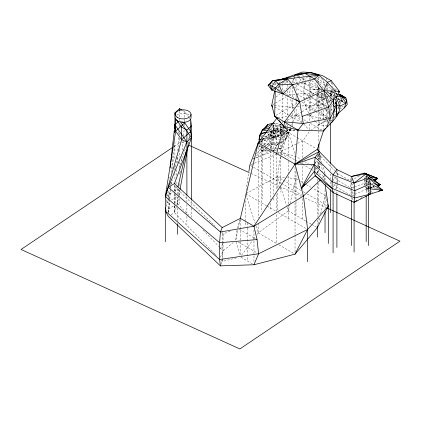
<?xml version="1.0" encoding="UTF-8"?>
<svg xmlns="http://www.w3.org/2000/svg" width="421" height="421" viewBox="0 0 421 421"><rect width="100%" height="100%" fill="white"/><g stroke="black" fill="none" stroke-linecap="round" stroke-linejoin="round"><path stroke-width="0.32" stroke-dasharray="2.1 1.58" d="M364.176 180.209L364.165 183.467L364.749 185.24M365.66 178.809L364.186 178.257L364.191 176.32M366.159 177.699L366.17 175.104M370.427 194.065L368.459 193.344L368.491 185.593L369.47 187.261M275.245 90.31L275.271 89.02M323.644 93.836L323.47 107.639M214.847 253.979L174.447 212.673L174.915 204.185M174.952 203.532L175.452 194.391M175.594 191.781L175.883 186.561M176.025 183.945L176.131 181.988M176.488 175.462L176.883 168.279M177.173 163.053L177.53 156.528M177.851 150.65L178.604 136.941M178.783 133.678L178.888 131.715M179.141 127.147L179.246 125.19M168.589 212.521L169.537 199.422M169.584 198.77L170.195 190.26M170.573 185.024L170.668 183.714M171.468 172.584L172.789 154.254M308.861 113.054C302.162 103.834 304.204 92.088 304.051 81.532M221.088 264.23L222.188 261.488L222.393 258.978M222.441 258.352L223.051 250.827L223.051 234.034L222.704 231.455M168.647 212.542L169.6 201.47M169.826 198.87L170.505 191.055M170.784 187.798L170.894 186.498M171.121 183.893L171.236 182.593M172.415 168.921L174.499 144.829M176.852 205.348L177.451 203.517L178.041 197.017M178.278 194.418L178.925 187.266M180.22 172.963L180.456 170.363M180.983 164.511L181.688 156.707M182.277 150.208L183.103 141.109M183.572 135.904L184.161 129.405M184.514 125.505L184.751 122.906M166.327 201.838L166.616 199.222M166.905 196.612L167.416 192.044M168.942 178.33L169.089 177.025M237.023 230.119L235.718 240.554L237.891 230.287M337.405 183.482L336.889 187.224L334.984 189.887M337.495 182.861L337.842 177.957M319.544 168.258L320.223 163.469M246.101 190.46L248.674 172.905M297.2 99.372L289.39 94.867L290.358 88.405M335.458 97.056L335.9 94.225L336.979 94.425M350.725 180.251L351.019 178.372M259.157 144.819L258.926 146.087L261.231 151.065L269.75 150.981M176.452 204.132L177.451 203.517L178.867 195.791M178.988 195.149L179.935 190.003M188.324 144.303L188.797 141.73M189.387 138.514L189.745 136.583M317.234 93.578L318.218 88.584L316.082 82.427M238.433 227.719L240.196 219.378M319.539 121.769L318.865 124.832L311.387 129.815M320.076 119.317L321.686 111.96M166.327 206.522L168.221 198.249M168.363 197.612L170.405 188.697M170.547 188.061L170.842 186.787M171.421 184.245L172.442 179.788M174.626 170.242L178.12 154.965M177.451 194.339L177.746 187.813M187.892 143.603L188.187 142.324M189.071 138.477L189.513 136.557M289.958 203.959L288.301 210.916L258.215 232.897L256.663 234.986M290.111 203.327L296 178.657L287.632 177.815M318.239 223.883L319.75 217.557M320.655 213.763L325.033 195.423L313.082 188.519M338.479 106.676L338.01 108.586L337.2 107.55M339.421 102.861L341.152 95.872M179.088 168.668L185.661 147.566M187.982 140.119L189.14 136.399M239.981 219.588L237.27 228.161L238.818 229.056M324.428 179.867L323.954 176.657L325.033 173.336L322.47 165.311M171.1 214.731L174.447 212.673L176.652 205.958M289.911 128.915C281.896 148.108 276.534 168.921 277.323 189.845M282.054 135.73L284.275 129.247M276.923 148.481L270.45 148.866L272.755 142.793L272.755 136.162L270.45 131.189L268.577 130.931M281.449 132.299L281.449 129.736L271.64 132.073L269.187 138.43L263.846 144.966M294.442 159.617L281.675 152.249C280.502 145.792 286.706 139.598 283.086 133.194M230.161 231.097L223.051 234.034L222.188 236.181L222.188 242.638M220.43 248.964L222.835 242.97M220.43 257.363L223.051 250.827L233.187 242.612M279.039 149.134L281.449 148.208L288.301 132.494L282.591 130.194M338.768 106.845L338.01 108.586L338.01 106.639M340.042 103.95L341.31 101.051L341.31 97.967M305.667 82.242C304.309 84.437 303.63 87.842 306.02 89.605L320.513 89.489L314.561 82.826L311.451 80.395M290.185 128.316L296.105 115.196L296.105 108.234M291.963 82.8L294.732 76.927M293.858 78.911L292.521 81.611L295.079 83.09M294.126 78.369L294.926 76.748M281.57 125.037L280.523 124.358L273.639 123.006L278.107 129.826L273.703 138.641L264.704 147.108M291.374 128.573L286.312 138.52L280.644 142.456M318.865 98.014L321.976 92.562M278.518 143.277L273.682 150.939L276.518 145.319L278.365 142.898M269.687 150.644L261.231 151.065L262.336 149.339L264.23 147.555M297.579 143.403L302.815 140.872L309.788 130.884M315.245 163.016L317.087 160.443M317.455 159.927L320.307 155.938L319.728 153.449M315.245 169.947L316.35 168.405M317.823 166.342L319.971 163.337M315.613 175.204L316.35 174.178M316.718 173.662L318.923 170.573M333.085 180.393L335.748 176.667M336.889 169.547L337.842 173.741L336.889 175.073L336.889 170.773M333.085 187.024L337.842 180.367L333.685 176.225M333.085 192.55L334.606 190.418M241.533 255.342L252.011 241.249M253.563 239.16L255.115 237.07M311.524 114.423L310.345 115.959L307.109 115.786M313.882 111.339L318.197 105.687L322.954 104.571L331.543 100.314M329.411 123.269L332.258 119.727M334.29 117.201L335.511 115.686L334.469 115.086M256.442 154.018L263.43 145.471M318.865 103.098L325.407 95.088M278.928 83.379L281.349 80.485M282.775 127.289L280.523 124.358L273.682 131.668L268.009 130.868M281.486 139.046L290.922 129.047M277.15 136.714L281.16 132.515M260.067 142.998L276.518 145.319L276.518 138.093L280.949 133.546M283.165 131.278L286.269 128.095L287.548 128.216M334.763 111.844L335.69 110.912M316.992 172.368L318.834 170.521M341.31 101.051L342.473 101.124L343.31 100.314M325.417 108.271L322.954 104.571L321.155 95.146L323.849 92.531M369.338 186.292L366.112 189.371L351.319 195.76L350.798 190.018M260.441 142.03L267.961 134.904L278.107 129.826L271.313 126.263M322.554 177.983L323.954 176.657L323.491 174.747M328.722 117.785L329.659 116.912M290.911 129L286.291 133.283L281.202 134.615M318.865 100.698L325.301 94.914M281.396 131.805L273.703 138.641L267.961 134.904L267.945 131.678M256.489 155.796L266.651 147.445M267.156 147.029L269.187 145.356L279.612 142.872M262.194 139.683L271.64 132.073L271.64 149.266M275.981 97.088L280.081 93.799M283.154 91.336L289.306 86.405M364.944 185.829L366.112 189.371L368.459 193.344L369.485 192.592M369.996 192.213L373.074 189.945M278.581 143.887L276.518 145.319L272.755 142.793L263.688 144.956M174.062 146.455L180.051 142.419M282.865 82.89L287.19 80.122M360.166 198.517L362.376 197.139M166.306 195.939L172.773 191.965M174.447 190.939L177.451 189.092L215.142 226.24M166.306 203.154L169.426 201.238M171.657 199.864L177.451 196.307L177.451 205.48M165.306 210.979L174.447 205.364M272.84 104.655L275.05 103.35M275.602 103.024L286.08 96.825M271.561 83.353L272.529 82.795L272.529 84.063M274.039 85.1L275.55 84.232M277.255 87.81L278.965 86.826M279.533 86.494L281.812 85.179M284.664 83.537L287.511 81.89M275.813 115.454L297.594 102.877M305.404 98.367L321.902 88.842M322.739 89.926L318.865 92.162L318.865 86.026M287.401 120.195L301.373 112.128M301.931 111.807L326.48 97.635M327.012 97.33L329.675 95.793M284.838 125.595L287.511 124.048L287.511 130.426L296.026 130.599M328.454 101.65L331.269 100.019M338.942 101.845L342.326 99.888M282.844 133.478L290.806 128.9M351.188 180.551L359.681 175.689M261.052 141.282L281.449 129.736L267.993 131.773M262.13 139.14L269.187 138.43L283.907 134.925L288.301 132.494L296.673 137.33M246.201 193.402L277.323 176.773L285.054 177.551M329.159 119.427L318.865 124.832L316.176 122.032M290.806 128.868L283.422 132.731L286.291 133.283L283.159 131.257M370.159 182.151L366.133 184.182L364.165 183.467L350.625 188.103L337.842 180.367M295.926 83.048L307.477 77.359M277.786 152.955L296.994 143.682M253.116 159.006L254.91 158.185M255.505 157.912L271.64 150.55L276.544 149.376M260.525 141.951L269.187 138.43L269.187 145.356L271.371 149.971M251 164.627L276.365 154.391M276.96 154.154L281.675 152.249L296 156.575L300.557 159.206M280.007 137.278L267.961 134.904L273.682 133.457L281.333 130.415M253.126 159.085L271.808 151.913M274.218 150.986L276.629 150.06M370.901 180.919L364.165 183.467L365.144 185.124M334.616 114.649L335.821 114.228M260.673 142.04L280.318 135.252M282.775 134.404L288.301 132.494L295.21 154.107M280.554 132.178L290.169 128.973M369.164 188.355L366.112 189.371L366.123 186.777L369.449 192.408M369.775 188.15L374.053 186.724M328.638 93.941L334.142 92.388L331.774 91.468M367.291 188.755L369.143 188.171M369.759 187.976L374.085 186.608M271.745 127.116L280.523 124.358L280.565 134.783L273.682 133.457L268.982 130.421M273.682 133.457L281.523 130.999M331.574 118.064L333.811 117.364M334.411 117.18L336.205 116.617M367.307 186.187L368.48 188.187L374.058 186.514M369.454 191.123L368.48 188.187L374.022 186.55M366.144 181.588L368.564 180.914M269.845 129.247L273.661 128.247L281.781 129.01M281.817 129.242L280.544 129.573L273.661 128.247L271.571 126.874M284.364 128.589L286.269 128.095L286.312 138.52L281.223 139.83M220.815 260.083L222.188 261.488L236.607 257.857M262.462 138.62L272.755 136.162L280.186 135.336M280.223 142.73L283.907 141.851L280.186 142.166M261.231 151.065L267.993 149.455M278.997 148.792L281.449 148.208L281.449 139.288M273.671 130.852L278.107 129.826L267.94 129.747L282.275 132.51M368.459 193.344L371.017 192.76M371.659 192.613L372.938 192.318M317.113 94.199L321.155 95.146L326.143 94.341M316.055 76.585L314.161 76.89L314.587 78.122M294.684 107.013L292.748 107.297L271.74 105.308L274.018 106.624M297.263 106.629L299.194 106.345M301.778 105.966L322.954 104.571M277.634 117.885L287.185 116.496M290.369 116.033L296.105 115.196L301.283 115.475M297.289 84.342L304.383 83.432L321.933 89.684M267.088 132.647L271.64 132.073M339.3 108.423L342.536 108.023M365.786 179.846L368.28 179.535M280.807 135.267L283.907 134.925M289.39 94.867L303.615 93.351L314.54 94.041M281.791 129.463L280.544 129.573L282.633 130.92M272.755 142.793L279.57 142.219M261.494 145.908L258.926 146.087L258.926 144.882M264.698 145.677L269.187 145.356M270.808 130.299L278.107 129.826M277.571 148.439L281.449 148.208M312.929 89.468L319.786 89.699M283.77 126.211L287.511 130.426L294.937 130.21M364.186 178.257L365.465 178.267M330.469 96.051L329.885 93.741L333.495 94.03M327.38 125.795L318.865 124.832L326.854 119.538L326.854 104.934M261.199 135.93L262.336 136.094L262.336 134.283M264.225 136.357L276.518 138.093L273.682 131.668L270.45 131.189L270.45 148.866M268.64 150.229L262.336 149.339L260.531 145.256M372.211 183.524L374.069 183.788M280.533 126.968L282.449 127.247M283.086 127.342L287.548 128.005M329.896 91.589L334.142 92.388M272.376 125.358L282.449 127.342M283.086 127.468L286.269 128.095L285.228 127.416M281.854 137.641L286.312 138.52L281.091 135.125M280.586 139.993L273.703 138.641L273.639 123.006M324.312 118.985L310.345 115.959L309.161 113.633M370.712 187.534L375.695 188.624M369.101 185.787L377.653 188.55M369.975 183.514L368.501 182.998L366.154 178.999L366.133 184.182L364.77 180.035M267.403 149.06L258.926 146.087L261.231 145.54L261.231 211.268M368.48 188.187L370.448 188.929M335.937 93.099L337.132 93.578M367.328 179.467L368.501 179.941M179.499 118.106L179.499 120.616L181.835 121.632M181.74 141.961L185.324 143.593M249.295 172.673L250.49 173.215M251.09 173.489L279.186 186.261M279.786 186.529L301.304 196.318M304.893 197.949L325.817 207.458M331.732 91.557L335.158 93.23M335.726 93.509L338.01 94.62M337.553 98.698L342.473 101.124L344.594 102.619M272.755 136.162L276.518 138.093M335.816 93.267L336.932 93.851M335.069 170.931L337.842 173.741L350.625 180.877M182.651 110.476L184.751 111.665L189.203 117.722M317.729 76.685L322.839 79.632M316.918 78.48L325.749 83.579M327.412 84.542L329.096 85.51M334.621 88.705L337.358 90.278M316.592 80.232L325.112 85.147M325.675 85.474L333.043 89.731M335.8 93.346L336.905 93.983M335.9 94.225L338.063 95.478M326.749 91.42L333.89 95.541M329.885 93.741L333.637 95.904M338.01 98.43L343.968 101.866M298.068 75.875L300.857 77.49M301.415 77.811L305.883 80.39M308.114 81.679L322.065 89.731M338.068 99.182L344.552 102.924M330.159 94.83L332.985 96.462M344.736 103.245L338.01 99.361L338.01 97.162M318.218 88.584L321.455 90.452M332.9 97.056L330.222 95.514L331.806 94.562L326.854 91.704L326.854 93.567M318.865 91.794L304.383 83.432L303.483 82.5M321.134 93.104L323.975 94.741M326.243 96.051L330.632 98.588M341.778 106.224L343.394 107.155M321.155 95.146L324.486 97.072M327.264 98.672L331.706 101.24M317.655 94.514L325.228 98.888M327.412 100.151L330.785 102.093M310.345 91.399L313.913 93.457M316.66 95.046L326.87 100.935M327.885 101.977L330.053 103.224M331.674 104.161L332.758 104.787M297.2 84.311L314.166 94.109M316.355 95.372L326.543 101.251M285.859 80.937L290.264 83.479M294 87L309.788 96.114L309.788 81.358M311.977 97.377L328.206 106.745M303.615 93.351L309.788 96.914M310.914 97.567L327.38 107.071M330.185 108.692L334.416 111.186M322.523 108.186L316.902 104.945L317.097 94.83L316.902 104.945L320.586 110.344M324.691 109.439L329.659 112.307M330.222 112.633L331.343 113.281L331.343 104.971M296.647 93.967L304.836 98.693M307.035 99.966L321.833 108.507M276.555 83.042L278.065 83.916M302.125 102.219L316.355 110.434M318.544 111.697L329.064 117.769M278.649 89.662L280.323 90.631M284.759 93.188L289.164 95.73M304.999 105.492L314.892 111.197M315.455 111.528L327.38 118.412M330.59 120.264L332.195 121.19M272.529 87.863L273.534 88.447M274.039 88.736L278.57 91.352M294.184 110.681L296.105 115.196L301.578 118.354M303.767 119.622L307.598 121.832M321.828 130.047L309.788 123.095L309.788 130.236M274.587 106.955L302.715 123.195M297.231 137.651L316.213 148.613M304.541 161.506L308.525 163.806M310.803 165.121L312.514 166.106M315.355 167.753L317.066 168.737M323.896 172.678L325.033 173.336M295 159.943L297.789 161.553M300.583 163.164L301.699 163.811M310.63 168.968L302.815 164.453L302.815 183.766M311.193 169.289L313.424 170.579M323.954 176.657L317.334 172.836L317.334 168.905M281.007 153.644L287.627 157.465M296 178.657L298.278 179.972M300.557 181.288L303.404 182.93M306.251 184.577L310.803 187.203M301.141 190.518L277.323 176.773L279.918 184.84M303.373 191.808L305.051 192.776M307.283 194.065L327.201 205.569M250.379 165.427L281.086 183.156M281.644 183.477L302.867 195.733M305.609 220.909L288.301 210.916L286.701 205.948M306.167 221.23L311.193 224.13M311.75 224.451L316.776 227.356M245.622 193.707L266.582 205.811M267.14 206.132L276.623 211.605L276.623 194.155M278.297 212.573L306.53 228.871M256.021 226.056L258.215 232.897L276.623 243.522L276.623 213.563M278.855 244.811L295.032 254.152M239.339 229.356L255.51 238.696M238.302 242.049L257.578 253.174M190.066 214.689L190.376 214.868M240.938 257.236L252.826 264.104M274.203 123.332L282.596 128.258M350.761 195.433L336.889 187.224L333.185 183.609M270.992 149.213L273.145 150.592M221.651 232.66L223.051 234.034M319.065 153.155L320.307 155.938L334.611 170.463M215.305 254.447L216.22 255.389M297.636 76.448L298.984 77.848M299.431 78.311L303.031 82.032M177.451 203.517L188.85 215.347M202.985 230.013L219.857 247.516M220.315 247.99L223.051 250.827M315.729 121.564L310.345 115.959L310.345 113.502M331.006 91.462L333.479 94.204M296.105 115.196L302.089 122.058M303.799 124.021L308.504 129.415M285.033 127.495L287.511 130.426M314.982 77.88L323.596 88.305M333.969 103.413L334.774 104.45M189.576 118.222L190.687 119.738M334.7 98.972L335.311 99.835M179.499 120.616L180.541 122.116M320.955 110.881L326.854 119.538L327.222 123.916M325.77 108.797L328.885 113.475M366.165 176.404L367.338 178.388M367.633 178.888L368.512 180.377M365.165 179.925L368.196 185.093M175.952 186.329L177.451 189.092M351.567 183.109L354.087 189.066M352.324 198.144L354.087 202.312M293.227 108.423L290.401 98.593M369.085 184.777L368.501 182.998L368.507 181.03L368.522 184.956M365.181 176.046L365.765 177.815M341.347 97.646L342.473 101.124M280.718 187.324L286.501 205.327M245.822 194.334L255.021 222.946M318.913 154.197L321.676 162.843M325.033 195.423L326.849 201.412M236.076 241.812L240.012 255.652M331.848 82.648L333.022 87.052M318.565 154.354L320.102 160.727M320.876 163.911L322.723 171.558M323.46 80.643L324.691 86.347M325.238 88.884L325.512 90.152M335.137 99.388L335.4 100.856M302.857 74.575L303.946 80.9M335.59 99.182L335.79 100.435M317.881 155.107L318.25 159.006M318.56 162.259L319.107 168.105M295.968 79.132L296.084 83.032M368.522 185.608L368.522 193.428M366.175 175.115L366.175 179.025M366.175 179.678L366.175 186.198M366.175 186.85L366.175 194.018M354.087 191.692L354.087 196.291L350.625 188.103L350.625 182.846M351.319 178.299L351.319 181.309M351.319 183.172L351.319 195.16M351.319 197.07L351.319 199.696M338.01 104.045L338.01 105.992M337.842 173.741L337.842 175.546M336.889 177.483L336.889 181.698M336.889 184.766L336.889 189.192M336.889 191.813L336.889 193.123M331.343 81.969L331.343 84.995M331.343 88.678L331.343 89.926M331.343 90.552L331.343 96.162M331.343 99.288L331.343 101.793M330.596 91.531L330.596 96.167M330.596 98.698L330.596 102.361M330.596 105.955L330.596 116.038M330.596 119.327L330.596 121.301M330.596 164.7L330.596 171.273M330.596 173.905L330.596 179.167M330.596 181.798L330.596 185.74M327.38 84.058L327.38 92.867M327.38 96.709L327.38 100.587M327.38 108.334L327.38 117.78M327.38 120.259L327.38 122.716M326.854 78.164L326.854 81.19M326.854 84.216L326.854 89.831M326.854 95.446L326.854 98.572M325.033 174.562L325.033 180.067M325.033 189.629L325.033 208.495M323.47 110.091L323.47 129.731M320.307 155.938L320.307 160.348M319.292 152.865L319.292 159.875M319.292 162.395L319.292 168.132M318.865 77.338L318.865 82.821M318.865 92.757L318.865 109.597M318.865 110.244L318.865 119.796M318.865 120.422L318.865 142.577M318.865 154.407L318.865 159.664M318.865 162.295L318.865 167.553M318.865 170.184L318.865 174.126M318.865 183.33L318.865 215.531M318.865 218.162L318.865 219.478M317.334 155.807L317.334 157.77M317.334 161.043L317.334 166.284M317.334 179.272L317.334 181.846M317.334 182.488L317.334 216.683M317.334 219.915L317.334 224.446M315.245 161.738L315.245 164.279M315.245 166.8L315.245 171.231M310.345 76.627L310.345 79.185M310.345 79.827L310.345 97.24M310.345 97.867L310.345 112.886M309.788 77.506L309.788 80.716M309.788 97.925L309.788 112.339M309.788 114.87L309.788 121.832M302.815 140.872L302.815 157.907M302.815 162.49L302.815 163.801M302.815 187.624L302.815 190.203M302.815 198.601L302.815 219.294M296.105 84.974L296.105 90.631M296.105 95.562L296.105 98.74M296.105 101.272L296.105 105.071M296 171.579L296 200.88M296 201.533L296 215.915M295.032 167.363L295.032 200.259M295.032 202.843L295.032 234.613M295.032 235.26L295.032 252.847M292.463 86.684L292.463 97.635M292.463 99.603L292.463 110.076M292.463 113.349L292.463 126.91M288.301 132.494L288.301 158.649M288.301 161.222L288.301 173.452M288.301 176.025L288.301 204.448M288.301 205.095L288.301 220.362M287.511 80.679L287.511 87.689M287.511 90.915L287.511 116.343M287.511 119.553L287.511 120.838M282.559 81.611L282.559 83.542M282.559 84.189L282.559 89.989M282.559 94.536L282.559 119.264M282.559 121.19L282.559 122.874M280.523 124.358L280.523 134.141M280.523 141.309L280.523 156.307M280.523 156.959L280.523 183.688M280.523 187.598L280.523 192.16M278.57 86.284L278.57 88.815M277.323 193.113L277.323 210.758M276.623 153.518L276.623 190.276M275.55 82.463L275.55 86.073M275.55 88.799L275.55 89.61M273.639 124.306L273.639 151.692M273.639 152.344L273.682 194.186M273.682 198.117L273.682 200.738M270.45 150.834L270.45 199.98M270.45 203.254L270.45 209.811M262.336 138.72L262.336 143.319M262.336 146.329L262.336 199.138M261.231 135.841L261.231 138.299M261.231 140.719L261.231 143.735M258.215 147.397L258.215 217.915M258.215 223.125L258.215 232.897M253.963 230.071L253.963 262.804M247.164 222.93L247.164 227.435M247.164 228.082L247.164 260.831M245.622 200.633L245.622 225.966M240.37 219.651L240.37 255.605M222.188 243.285L222.188 257.552M222.188 258.862L222.188 261.488M191.481 200.254L191.481 205.511M191.481 208.142L191.481 217.341M186.892 196.544L186.892 201.801M186.892 204.427L186.892 213.626M186.892 216.257L186.892 224.14M184.751 111.665L184.751 121.032M179.499 111.202L179.499 117.48M179.499 133.047L179.499 135.004M179.499 138.277L179.499 142.856M179.499 149.392L179.499 157.238M179.499 161.817L179.499 167.053M179.499 172.284L179.499 175.552M179.499 183.398L179.499 186.014M179.499 189.939L179.499 195.823M179.499 198.438L179.499 203.675M177.451 208.1L177.451 222.493M177.451 223.151L177.451 224.456M174.91 141.793L174.91 159.454M174.91 165.99L174.91 168.605M174.91 173.184L174.91 179.725M174.91 184.956L174.91 193.46M174.91 194.113L174.91 205.232M174.91 205.885L174.91 207.848M174.447 185.408L174.447 192.907M174.447 193.56L174.447 204.706M174.447 206.016L174.447 212.673M168.311 191.023L168.311 197.991M168.311 198.644L168.311 211.752M176.699 115.186A7.888 4.552 0 0 1 189.992 115.517"/><path stroke-width="0.63" d="M336.069 97.619L340.031 106.045C339.537 117.527 329.975 123 323.47 130.994L298.026 130.121L283.77 126.211L274.687 116.101L275.229 90.952M335.384 103.198L335.411 102.177M331.269 122.669L332.727 121.501L334.116 110.96L333.348 100.151L335.311 91.036L323.738 90.699L299.72 101.829L282.996 93.909L271.819 90.068L272.024 86.263L275.55 80.779L287.511 78.859L318.865 75.159L327.38 82.253L335.311 91.036L339.542 91.541L336.111 97.477M174.347 132.647L174.489 130.684M174.631 128.721L174.91 124.79L178.583 121.453M325.086 184.366L328.296 206.201L317.334 227.677L295.032 254.152L253.963 264.756L220.43 265.877L168.311 216.447L165.306 210.979L165.669 207.711M170.11 167.884L174.91 124.79L186.892 142.009L168.311 187.334L165.306 196.554L165.306 241.733M253.963 264.756L258.61 253.774L257.063 239.591L253.963 226.209L295.032 164.143L319.292 151.581L336.889 169.547L351.319 176.494L364.207 173.094L366.175 173.81L368.522 177.783L382.542 190.124L370.427 194.065L354.087 202.312L333.085 192.55L315.245 175.72L314.234 171.363L314.234 164.437L315.245 157.244L319.292 151.581L317.334 149.255L323.47 130.994L325.428 128.394M248.869 171.605L249.821 165.106L258.215 142.887L276.997 117.98L274.687 116.101L271.74 105.308L274.671 90.841M257.063 239.591L219.573 242.712L165.306 196.554L175.678 131.157L175.678 118.543M354.087 252.111L354.087 202.312C355.361 193.723 355.571 184.324 351.319 176.494L366.175 173.81L377.637 178.378L374.869 181.014M180.051 189.355L188.087 145.592M190.45 132.72L190.687 119.738L191.481 125.905L191.481 199.596M276.623 153.518L283.77 126.211L284.591 121.822L299.72 101.829L292.463 84.753L287.511 78.859L282.559 79.032L272.529 80.716L268.098 85.31L271.819 90.068L275.666 87.957L278.57 84.205L287.511 78.859L272.529 80.716L269.624 84.468L268.098 85.31M177.894 187.171L186.129 151.292M220.43 265.877L219.573 259.504L219.573 242.712L220.43 231.982L222.188 227.593L240.37 218.362L258.215 142.887L259.71 141.688M317.787 225.777L317.334 227.677L317.334 237.123M335.337 104.008L335.895 101.708M165.306 196.554L181.614 139.688L181.614 127.074L176.42 119.611M261.494 139.204L258.926 139.462L262.336 130.068L267.919 124.479L273.639 123.006L262.336 130.068L259.499 135.694L258.926 142.472M337.326 114.159L344.473 107.781L346.72 100.472L345.825 97.867L340.41 94.746L339.121 94.593M320.223 180.183L303.425 196.054L253.963 226.209L220.43 231.982L168.311 187.334L174.447 183.567L191.481 137.835L190.687 131.431L184.751 122.906L182.419 121.89M326.828 126.974L330.185 118.417L336.595 105.45L336.19 102.94M295.032 254.152L307.625 229.508L328.296 206.201L327.754 204.406M378.7 191.002L382.542 190.124L370.469 183.688L354.782 190.702L332.132 181.725L314.234 164.437L301.331 188.076L315.245 175.72L332.132 188.355L354.782 197.928L370.427 194.065L370.469 183.688L368.522 177.783L354.087 183.046L333.085 174.868L315.245 157.244L295.032 164.143L258.215 142.887L258.215 144.177M334.206 99.514L333.348 100.151L328.733 107.05L302.115 116.417M336.889 169.547L333.085 174.868L332.132 181.725L332.132 188.355L333.085 192.55L333.085 252.753M260.262 134.673L259.499 135.694L259.499 138.32M265.619 127.537L267.919 124.479M336.09 97.951L336.868 96.104L335.89 96.483L333.706 99.467L333.416 103.513M338.742 92.536L339.542 91.541L331.343 80.758L322.36 75.569L310.345 72.423L302.42 72.049L282.559 79.032L284.501 78.832M344.473 107.781L347.251 104.482L346.72 100.472L341.31 95.235L339.147 94.83M305.014 184.382L301.331 188.076L314.234 171.363L332.132 188.355M174.91 128.715L174.91 112.865L179.499 108.692L182.125 110.176M180.888 122.616L191.481 137.835L186.892 142.009L181.614 139.688L175.678 131.157L184.751 122.906L184.751 121.653M186.892 195.228L186.892 130.078L191.481 125.905M181.614 139.688L190.687 131.431M294.216 75.627L295.837 74.591L310.345 72.423L318.865 75.159L314.582 78.99L292.463 84.753L278.57 84.205L275.55 80.779L272.529 80.716M354.087 183.046L366.175 173.81L380.258 184.661L377.695 186.55M172.973 147.187L21.05 249.479L239.859 348.951L399.95 241.159L327.012 208M354.087 202.312L356.85 200.585M363.076 173.741L364.207 173.094L377.637 178.378L374.185 180.12M258.215 142.887L259.352 142.245M295.837 74.591L304.993 73.454L314.582 78.99L323.738 90.699L328.733 107.05L330.185 118.417L303.283 123.521L298.026 130.121L295.032 164.143L303.425 196.054L307.625 229.508L258.61 253.774L219.573 259.504L165.306 210.979M293.616 84.184L292.463 84.753L282.996 93.909L281.891 93.273M331.343 80.758L327.38 82.253L323.738 90.699L333.348 100.151M376.411 178.841L377.637 178.378L369.349 176.952M379.384 184.951L380.258 184.661L368.522 177.783M269.861 127.705L262.336 130.068L267.377 130.784M377.158 185.587L380.258 184.661L378.495 183.951M373.401 179.562L377.637 178.378M282.559 79.032L304.993 73.454L318.865 75.159M261.231 134.615L261.231 133.389L266.761 132.068M261.231 133.389L266.435 132.731M296.789 130.157L298.026 130.121L274.687 116.101M314.234 164.437L295.032 164.143L317.334 149.255L317.829 150.371M336.805 96.567L341.873 96.851L344.015 97.856M284.591 121.822L303.283 123.521L299.72 101.829L295.816 99.572M370.448 188.929L382.542 190.124M374.69 183.872L380.258 184.661M336.595 105.45L336.8 116.433L336.595 105.45L340.031 106.045L346.13 103.119L341.873 96.851L338.01 94.62M188.313 144.95L248.695 172.4M181.614 127.074L186.892 130.078M310.345 72.423L311.482 73.075M338.452 90.91L339.542 91.541M340.41 94.746L345.825 97.867M240.37 218.362L253.963 226.209M174.447 183.567L222.188 227.593M276.997 117.98L277.792 118.948M278.986 120.401L280.981 122.821M281.775 123.79L283.77 126.211M278.57 84.205L282.996 93.909L275.666 87.957L272.024 86.263L269.624 84.468L271.819 90.068M271.74 105.308L272.487 107.118M333.621 105.218L334.332 106.987C336.437 105.692 336.889 102.85 336.205 100.651M174.91 112.865L175.336 116.017M174.91 124.79L175.678 131.157M368.522 194.734L368.522 245.585M366.175 195.975L366.175 241.612M351.319 200.349L351.319 245.564M336.889 193.776L336.889 247.511M330.596 123.269L330.596 163.385M330.596 189.687L330.596 212.705M328.296 206.201L328.296 243.454M325.033 211.763L325.033 232.676M318.865 143.893L318.865 151.123M307.625 229.508L307.625 261.762M191.05 114.359L191.05 117.796A7.888 4.552 0 0 1 183.161 122.348A7.888 4.552 0 0 1 175.273 117.796M179.499 108.692L179.499 110.576M177.451 224.456L177.451 234.276M177.583 117.58A7.888 4.552 0 0 0 190.781 115.538A7.888 4.552 0 0 0 181.119 109.96A7.888 4.552 0 0 0 177.583 117.58"/></g></svg>
